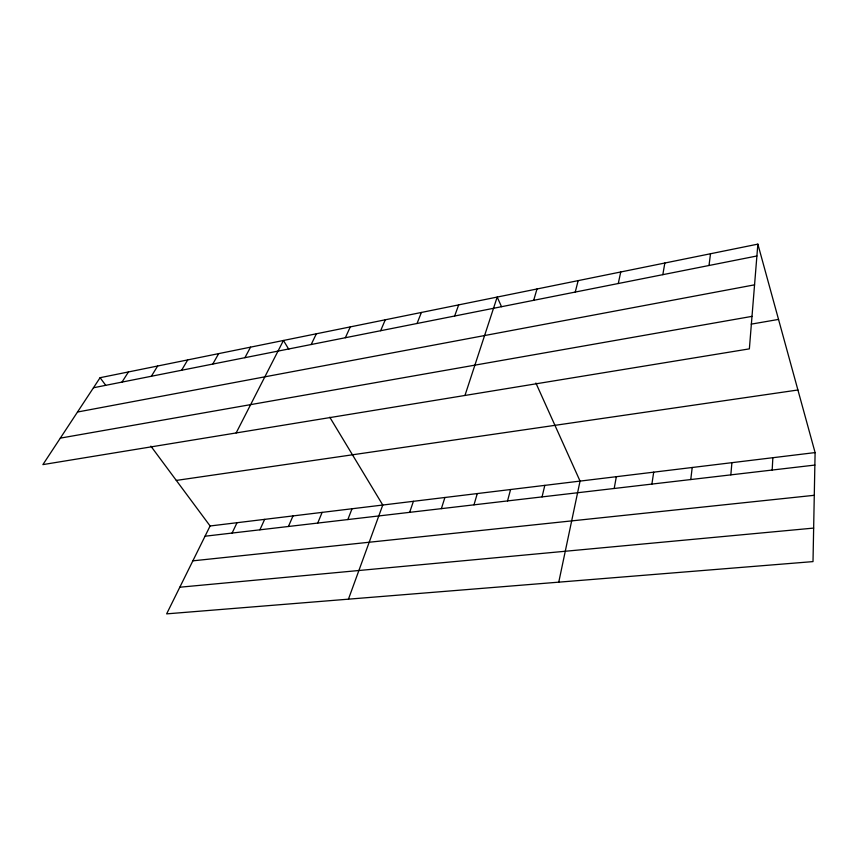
<?xml version="1.0" encoding="UTF-8"?>
<svg xmlns="http://www.w3.org/2000/svg" width="858" height="858" viewBox="0 0 858 858"><rect width="100%" height="100%" fill="white"/><g stroke="black" fill="none" stroke-linecap="round" stroke-linejoin="round"><path stroke-width="1.29" d="M815.1 452.584L813.009 561.604L166.634 613.867L210.103 525.975L815.1 452.584L757.861 244.133L100.086 377.702L42.9 464.607L749.366 348.863L757.861 244.133M772.179 470.045L772.854 457.711M730.834 474.871L731.906 462.676M690.765 479.547L692.213 467.492M709.008 265.497L710.51 253.754M651.898 484.084L653.699 472.157M662.826 274.667L664.832 263.02M614.199 488.481L616.334 476.694M558.762 582.164L580.051 481.091L535.896 383.033M618.275 283.515L620.742 271.975M542.063 496.889L544.809 485.371M575.246 292.063L578.153 280.63M507.539 500.922L510.574 489.521M473.991 504.836L477.284 493.565M533.687 300.321L536.99 288.985M441.377 508.644L444.905 497.49M464.961 395.463L497.19 297.072L501.522 306.692M409.652 512.344L413.417 501.308M454.643 316.023L458.676 304.89M348.445 599.163L382.765 505.03L329.772 417.213M347.844 519.551L352.027 508.751M417.042 323.487L421.396 312.462M317.728 523.069L322.125 512.387M380.63 330.727L385.285 319.787M288.427 526.49L293.007 515.915M259.899 529.815L264.65 519.358M345.356 337.73L350.289 326.898M232.11 533.054L237.023 522.704M311.164 344.519L316.366 333.783M236.154 432.947L283.451 340.465L288.792 349.313M244.895 357.689L250.568 347.147M212.773 364.071L218.661 353.625M181.606 370.259L187.709 359.91M151.362 376.265L157.647 366.012M121.997 382.1L128.453 371.943M93.468 387.762L756.895 255.984M77.51 412.022L754.557 284.835M60.328 438.127L752.005 316.366M751.211 324.142L778.538 319.412M176.308 480.426L797.908 389.993M205.041 536.218L814.864 465.068M192.857 560.842L814.285 495.302M179.815 587.215L813.652 528.088M100.086 377.702L105.631 385.178M150.869 446.139L210.103 525.975"/></g></svg>
